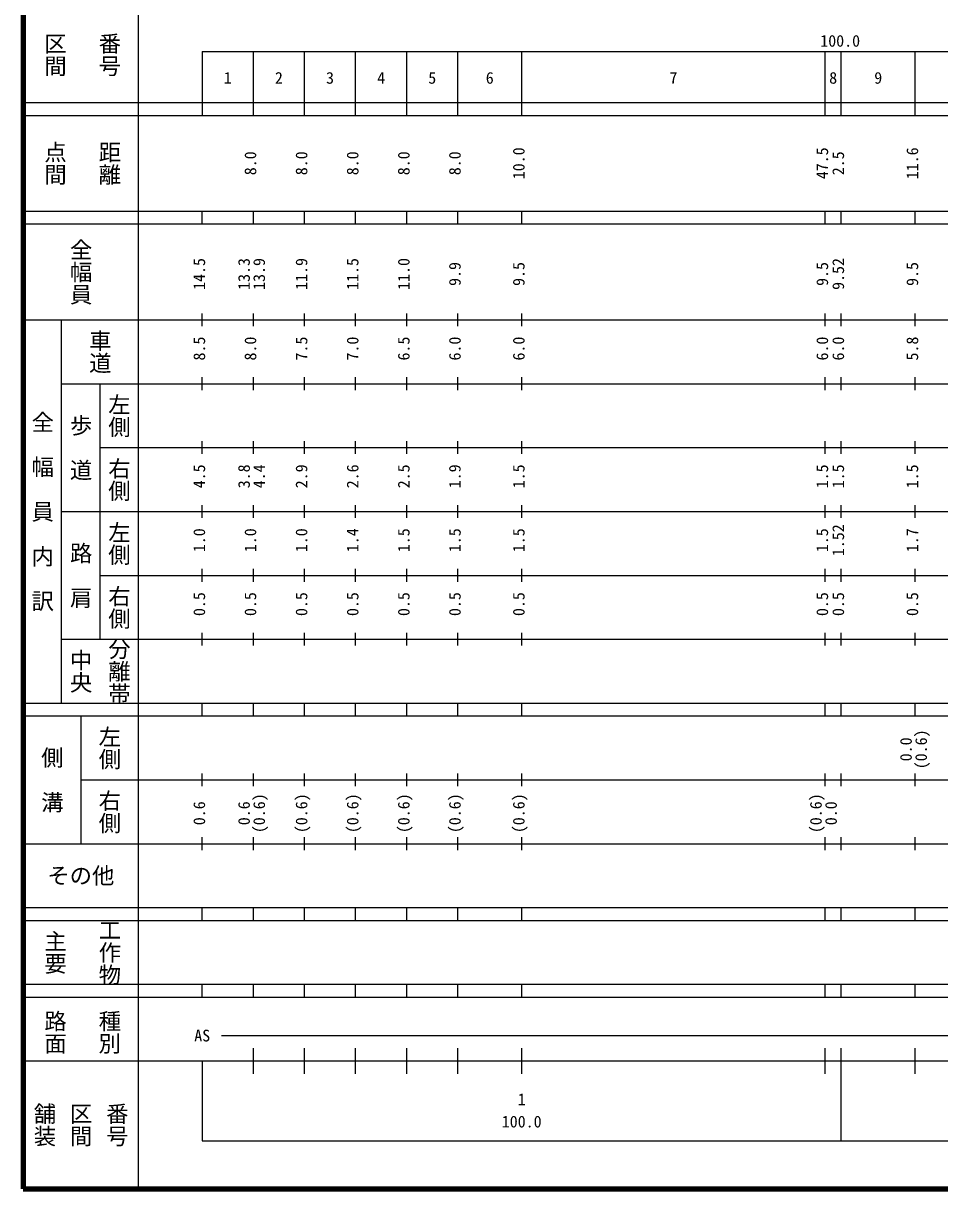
# Model space of a CAD drawing. Units: millimetres on the paper, enlarged 1000 times. Extents: x -376306283 to 680000, y -957283980 to 380000.
# Drawn here: x 40000 to 183417, y 20000 to 202409 of the extents above; entities that cross this region are included whole.
import ezdxf
from ezdxf.enums import TextEntityAlignment as Align

# ---------------------------------------------------------------- set-up
doc = ezdxf.new("R2010")
doc.units = ezdxf.units.MM
doc.header["$LTSCALE"] = 1000
doc.layers.add('M-TTL', color=2, linetype='Continuous', lineweight=140)
doc.layers.add('M-TTL-BAND', color=7, linetype='Continuous', lineweight=25)
doc.styles.add('@ＭＳ ゴシック', font='')
doc.styles.add('ＭＳ ゴシック', font='')
doc.styles.get('@ＭＳ ゴシック').set_extended_font_data('@MS Gothic')
doc.styles.get('ＭＳ ゴシック').set_extended_font_data('MS Gothic')

msp = doc.modelspace()

# ---------------------------------------------------------------- linework, layer by layer
at = {"layer": 'M-TTL'}
for p, q in [((40000, 380000), (40000, 20000)), ((40000, 20000), (680000, 20000))]:
    msp.add_line(p, q, dxfattribs=at)
at = {"layer": 'M-TTL-BAND'}
for p, q in [((58000, 370000), (58000, 20000)), ((68000, 198000), (579000, 198000)), ((68000, 198000), (68000, 188000)), ((76000, 188000), (76000, 198000)), ((84000, 188000), (84000, 198000)), ((92000, 188000), (92000, 198000)), ((100000, 188000), (100000, 198000)), ((108000, 188000), (108000, 198000)), ((118000, 188000), (118000, 198000)), ((165500, 188000), (165500, 198000)), ((168000, 188000), (168000, 198000)), ((179600, 188000), (179600, 198000)), ((40000, 190000), (579000, 190000)), ((40000, 188000), (579000, 188000)), ((40000, 173000), (579000, 173000)), ((68000, 171000), (68000, 173000)), ((76000, 171000), (76000, 173000)), ((84000, 171000), (84000, 173000)), ((92000, 171000), (92000, 173000)), ((100000, 171000), (100000, 173000)), ((108000, 171000), (108000, 173000)), ((118000, 171000), (118000, 173000)), ((165500, 171000), (165500, 173000)), ((168000, 171000), (168000, 173000)), ((179600, 171000), (179600, 173000)), ((40000, 171000), (579000, 171000)), ((68000, 155000), (68000, 157000)), ((76000, 155000), (76000, 157000)), ((84000, 155000), (84000, 157000)), ((92000, 155000), (92000, 157000)), ((100000, 155000), (100000, 157000)), ((108000, 155000), (108000, 157000)), ((118000, 155000), (118000, 157000)), ((165500, 155000), (165500, 157000)), ((168000, 155000), (168000, 157000)), ((179600, 155000), (179600, 157000)), ((40000, 156000), (579000, 156000)), ((46000, 96000), (46000, 156000)), ((46000, 146000), (579000, 146000)), ((52000, 146000), (52000, 106000)), ((68000, 145000), (68000, 147000)), ((76000, 145000), (76000, 147000)), ((84000, 145000), (84000, 147000)), ((92000, 145000), (92000, 147000)), ((100000, 145000), (100000, 147000)), ((108000, 145000), (108000, 147000)), ((118000, 145000), (118000, 147000)), ((165500, 145000), (165500, 147000)), ((168000, 145000), (168000, 147000)), ((179600, 145000), (179600, 147000)), ((68000, 135000), (68000, 137000)), ((76000, 135000), (76000, 137000)), ((84000, 135000), (84000, 137000)), ((92000, 135000), (92000, 137000)), ((100000, 135000), (100000, 137000)), ((108000, 135000), (108000, 137000)), ((118000, 135000), (118000, 137000)), ((165500, 135000), (165500, 137000)), ((168000, 135000), (168000, 137000)), ((179600, 135000), (179600, 137000)), ((52000, 136000), (579000, 136000)), ((46000, 126000), (579000, 126000)), ((68000, 125000), (68000, 127000)), ((76000, 125000), (76000, 127000)), ((84000, 125000), (84000, 127000)), ((92000, 125000), (92000, 127000)), ((100000, 125000), (100000, 127000)), ((108000, 125000), (108000, 127000)), ((118000, 125000), (118000, 127000)), ((165500, 125000), (165500, 127000)), ((168000, 125000), (168000, 127000)), ((179600, 125000), (179600, 127000)), ((68000, 115000), (68000, 117000)), ((76000, 115000), (76000, 117000)), ((84000, 115000), (84000, 117000)), ((92000, 115000), (92000, 117000)), ((100000, 115000), (100000, 117000)), ((108000, 115000), (108000, 117000)), ((118000, 115000), (118000, 117000)), ((165500, 115000), (165500, 117000)), ((168000, 115000), (168000, 117000)), ((179600, 115000), (179600, 117000)), ((52000, 116000), (579000, 116000)), ((46000, 106000), (579000, 106000)), ((68000, 105000), (68000, 107000)), ((76000, 105000), (76000, 107000)), ((84000, 105000), (84000, 107000)), ((92000, 105000), (92000, 107000)), ((100000, 105000), (100000, 107000)), ((108000, 105000), (108000, 107000)), ((118000, 105000), (118000, 107000)), ((165500, 105000), (165500, 107000)), ((168000, 105000), (168000, 107000)), ((179600, 105000), (179600, 107000)), ((40000, 96000), (579000, 96000)), ((68000, 94000), (68000, 96000)), ((76000, 94000), (76000, 96000)), ((84000, 94000), (84000, 96000)), ((92000, 94000), (92000, 96000)), ((100000, 94000), (100000, 96000)), ((108000, 94000), (108000, 96000)), ((118000, 94000), (118000, 96000)), ((165500, 94000), (165500, 96000)), ((168000, 94000), (168000, 96000)), ((179600, 94000), (179600, 96000)), ((40000, 94000), (579000, 94000)), ((49000, 94000), (49000, 74000)), ((49000, 84000), (579000, 84000)), ((68000, 83000), (68000, 85000)), ((76000, 83000), (76000, 85000)), ((84000, 83000), (84000, 85000)), ((92000, 83000), (92000, 85000)), ((100000, 83000), (100000, 85000)), ((108000, 83000), (108000, 85000)), ((118000, 83000), (118000, 85000)), ((165500, 83000), (165500, 85000)), ((168000, 83000), (168000, 85000)), ((179600, 83000), (179600, 85000)), ((68000, 73000), (68000, 75000)), ((76000, 73000), (76000, 75000)), ((84000, 73000), (84000, 75000)), ((92000, 73000), (92000, 75000)), ((100000, 73000), (100000, 75000)), ((108000, 73000), (108000, 75000)), ((118000, 73000), (118000, 75000)), ((165500, 73000), (165500, 75000)), ((168000, 73000), (168000, 75000)), ((179600, 73000), (179600, 75000)), ((40000, 74000), (579000, 74000)), ((40000, 64000), (579000, 64000)), ((68000, 62000), (68000, 64000)), ((76000, 62000), (76000, 64000)), ((84000, 62000), (84000, 64000)), ((92000, 62000), (92000, 64000)), ((100000, 62000), (100000, 64000)), ((108000, 62000), (108000, 64000)), ((118000, 62000), (118000, 64000)), ((165500, 62000), (165500, 64000)), ((168000, 62000), (168000, 64000)), ((179600, 62000), (179600, 64000)), ((40000, 62000), (579000, 62000)), ((40000, 52000), (579000, 52000)), ((68000, 50000), (68000, 52000)), ((76000, 50000), (76000, 52000)), ((84000, 50000), (84000, 52000)), ((92000, 50000), (92000, 52000)), ((100000, 50000), (100000, 52000)), ((108000, 50000), (108000, 52000)), ((118000, 50000), (118000, 52000)), ((165500, 50000), (165500, 52000)), ((168000, 50000), (168000, 52000)), ((179600, 50000), (179600, 52000)), ((40000, 50000), (579000, 50000)), ((71000, 44000), (359600, 44000)), ((76000, 38000), (76000, 42000)), ((84000, 38000), (84000, 42000)), ((92000, 38000), (92000, 42000)), ((100000, 38000), (100000, 42000)), ((108000, 38000), (108000, 42000)), ((118000, 38000), (118000, 42000)), ((165500, 38000), (165500, 42000)), ((168000, 27500), (168000, 42000)), ((179600, 38000), (179600, 42000)), ((40000, 40000), (579000, 40000)), ((68000, 40000), (68000, 27500)), ((68000, 27500), (579000, 27500))]:
    msp.add_line(p, q, dxfattribs=at)

# ---------------------------------------------------------------- texts
at = {"layer": 'M-TTL-BAND', "style": '@ＭＳ ゴシック'}
for s, p in [('番号', (53500, 197500)), ('区間', (45000, 197500)), ('点間', (45000, 180500)), ('距離', (53500, 180500)), ('全幅員', (49000, 163500)), ('車道', (52000, 151000)), ('左側', (55000, 141000)), ('全\u3000幅\u3000員\u3000内\u3000訳', (43000, 126000)), ('歩\u3000道', (49000, 136000)), ('右側', (55000, 131000)), ('左側', (55000, 121000)), ('路\u3000肩', (49000, 116000)), ('右側', (55000, 111000)), ('分離帯', (55000, 101000)), ('中央', (49000, 101000)), ('左側', (53500, 89000)), ('側\u3000溝', (44500, 84000)), ('右側', (53500, 79000)), ('主要', (45000, 57000)), ('工作物', (53500, 57000)), ('路面', (45000, 44500)), ('種別', (53500, 44500)), ('舗装', (43333, 30000)), ('区間', (49000, 30000)), ('番号', (54667, 30000))]:
    msp.add_text(s, height=2566, rotation=270, dxfattribs=at).set_placement(p, align=Align.MIDDLE_CENTER)
at = {"layer": 'M-TTL-BAND', "style": 'ＭＳ ゴシック'}
for s, p in [('100.0', (167844, 198195)), ('1', (72000, 192405)), ('2', (80000, 192405)), ('3', (88000, 192405)), ('4', (96000, 192405)), ('5', (104000, 192405)), ('6', (113000, 192405)), ('7', (141750, 192405)), ('8', (166750, 192405)), ('9', (173800, 192405)), ('AS', (68000, 42500)), ('1', (118000, 32523)), ('100.0', (118000, 29033))]:
    msp.add_text(s, height=1833, dxfattribs=at).set_placement(p, align=Align.BOTTOM_CENTER)
for s, p in [('10.0', (119000, 180500)), ('47.5', (166500, 180500)), ('11.6', (180600, 180500)), ('8.0', (77000, 180500)), ('8.0', (85000, 180500)), ('8.0', (93000, 180500)), ('8.0', (101000, 180500)), ('8.0', (109000, 180500)), ('2.5', (169000, 180500)), ('14.5', (69000, 163174)), ('13.3', (76000, 163174)), ('13.9', (78370, 163174)), ('11.9', (85000, 163174)), ('11.5', (93000, 163174)), ('11.0', (101000, 163174)), ('9.9', (109000, 163174)), ('9.5', (119000, 163174)), ('9.5', (166500, 163174)), ('9.52', (169000, 163174)), ('9.5', (180600, 163174)), ('8.0', (77000, 151500)), ('7.0', (93000, 151500)), ('6.0', (109000, 151500)), ('6.0', (119000, 151500)), ('6.0', (166500, 151500)), ('6.0', (169000, 151500)), ('5.8', (180600, 151500)), ('8.5', (69000, 151500)), ('7.5', (85000, 151500)), ('6.5', (101000, 151500)), ('4.5', (69000, 131500)), ('3.8', (76000, 131500)), ('4.4', (78370, 131500)), ('2.9', (85000, 131500)), ('2.6', (93000, 131500)), ('2.5', (101000, 131500)), ('1.9', (109000, 131500)), ('1.5', (119000, 131500)), ('1.5', (166500, 131500)), ('1.5', (169000, 131500)), ('1.5', (180600, 131500)), ('1.0', (69000, 121500)), ('1.0', (77000, 121500)), ('1.0', (85000, 121500)), ('1.4', (93000, 121500)), ('1.5', (101000, 121500)), ('1.5', (109000, 121500)), ('1.5', (119000, 121500)), ('1.5', (166500, 121500)), ('1.52', (169000, 121500)), ('1.7', (180600, 121500)), ('0.5', (69000, 111500)), ('0.5', (77000, 111500)), ('0.5', (85000, 111500)), ('0.5', (93000, 111500)), ('0.5', (101000, 111500)), ('0.5', (109000, 111500)), ('0.5', (119000, 111500)), ('0.5', (166500, 111500)), ('0.5', (169000, 111500)), ('0.5', (180600, 111500)), ('(0.6)', (181970, 88764)), ('0.0', (179600, 88764)), ('0.6', (69000, 78764)), ('0.6', (76000, 78764)), ('(0.6)', (78370, 78764)), ('(0.6)', (85000, 78764)), ('(0.6)', (93000, 78764)), ('(0.6)', (101000, 78764)), ('(0.6)', (109000, 78764)), ('(0.6)', (119000, 78764)), ('(0.6)', (165500, 78764)), ('0.0', (167870, 78764))]:
    msp.add_text(s, height=1833, rotation=90, dxfattribs=at).set_placement(p, align=Align.BOTTOM_CENTER)
msp.add_text('その他', height=2566, dxfattribs=at).set_placement((49000, 69000), align=Align.MIDDLE_CENTER)

doc.saveas('drawing.dxf')
